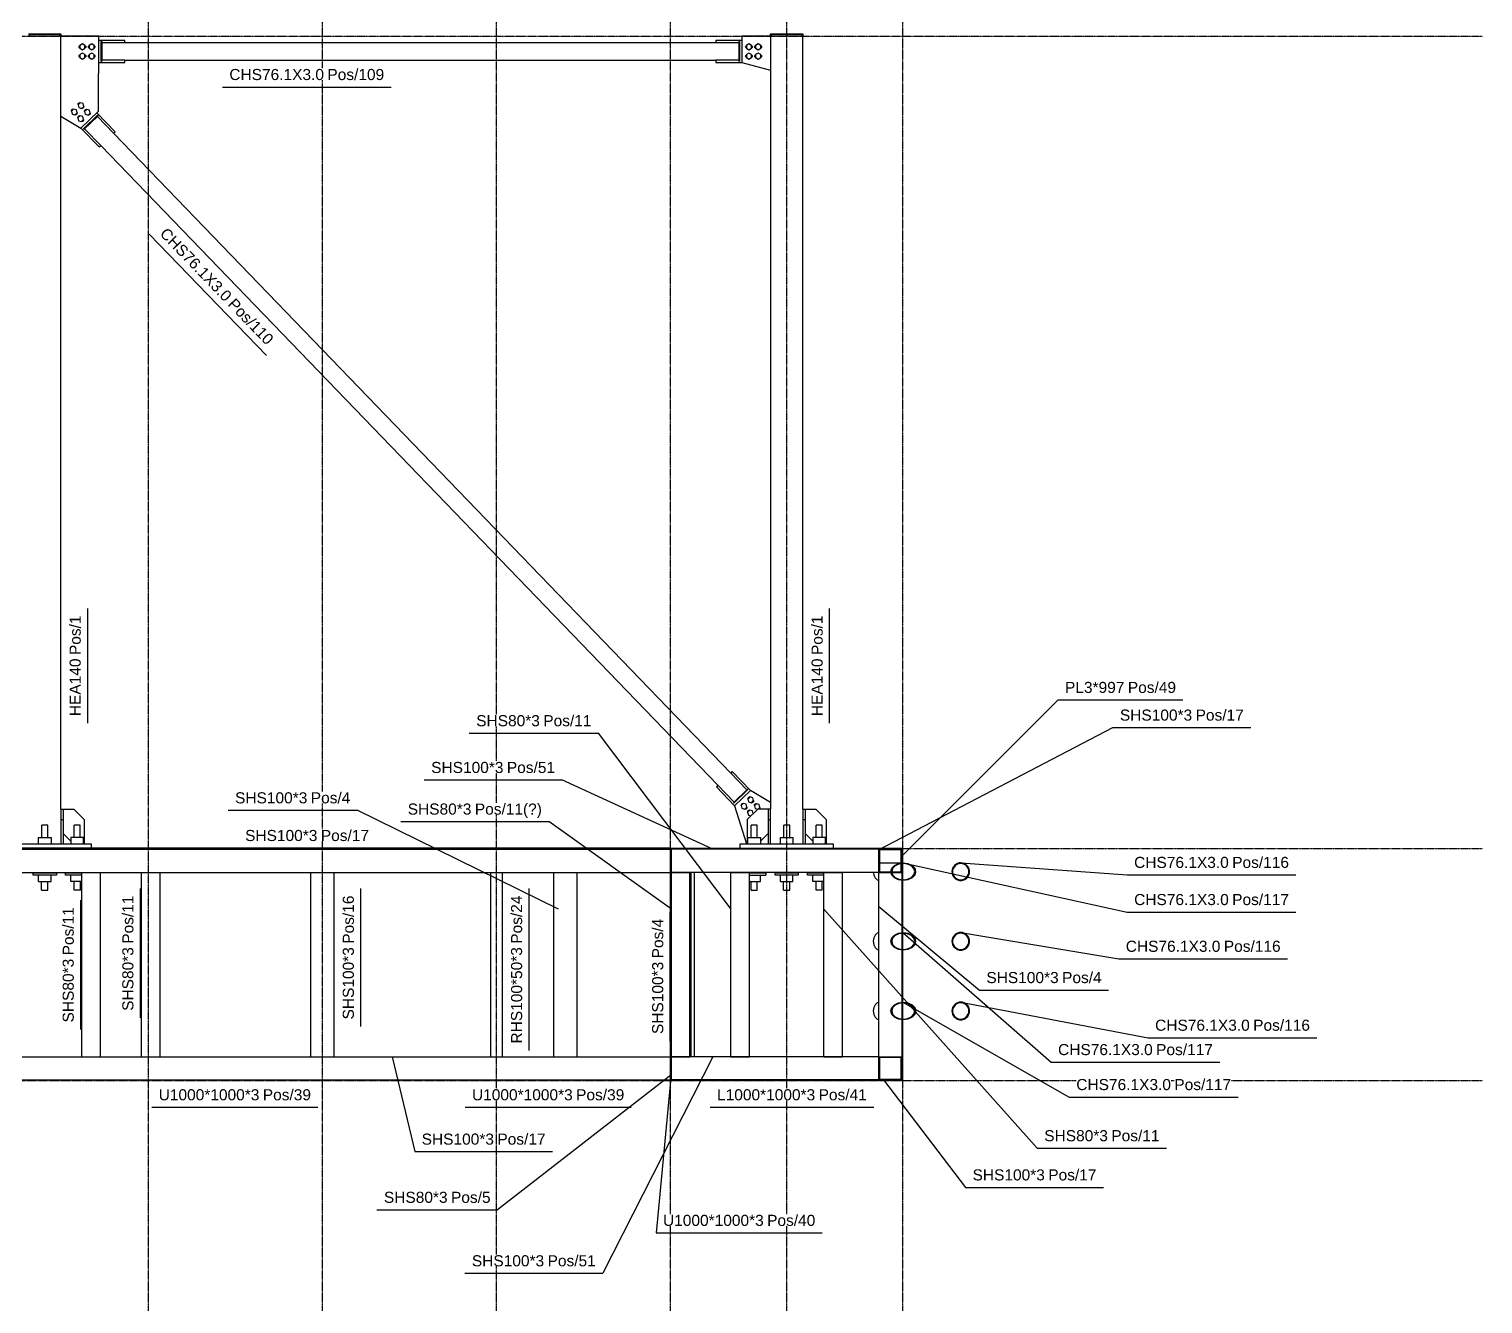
# Model space of a CAD drawing. Header units: millimetres. Extents: x -57554 to 16546, y 2142 to 98430.
# Drawn here: x -16361 to -10096, y 90118 to 95610 of the extents above; entities that cross this region are included whole.
import ezdxf

# ---------------------------------------------------------------- set-up
doc = ezdxf.new("R2010")
doc.units = ezdxf.units.MM
doc.linetypes.add('DXK_LINE_DOT3', pattern=[5.9187, 2.979, -0.9799, 0.9799, -0.9799])
doc.layers.add('S-Z2-A_TEXTUAL_ANNOTATION', color=7, linetype='Continuous')
doc.styles.add('Arial', font='ARIAL.TTF', dxfattribs={"height": 0.2})

msp = doc.modelspace()

# ---------------------------------------------------------------- linework, layer by layer
at = {"color": 1, "linetype": 'DXK_LINE_DOT3'}
for p, q in [((-15846.4, 85580), (-15846.4, 98080)), ((-15096.4, 85580), (-15096.4, 98080)), ((-14346.4, 85580), (-14346.4, 98080)), ((-13596.4, 85580), (-13596.4, 98080)), ((-13096.4, 85580), (-13096.4, 98080)), ((-12596.4, 85580), (-12596.4, 98080)), ((-32096.4, 95580), (-10096.4, 95580)), ((-32096.4, 92080), (-10096.4, 92080)), ((-32096.4, 91080), (-10096.4, 91080))]:
    msp.add_line(p, q, dxfattribs=at)
at = {"color": 2, "linetype": 'Continuous'}
for p, q in [((-16363.4, 95590), (-16223.4, 95590)), ((-16223.4, 95580), (-16363.4, 95580)), ((-16358.4, 95588), (-16228.4, 95588)), ((-16358.4, 95580), (-16358.4, 95588)), ((-16228.4, 95588), (-16228.4, 95580)), ((-16223.4, 95590), (-16223.4, 95580)), ((-16223.4, 92250), (-16223.4, 95580)), ((-16060.7, 95580), (-16223.4, 95580)), ((-16061.7, 95256.2), (-16060.7, 95580)), ((-15948, 95561), (-16060.8, 95561)), ((-16051, 95555.8), (-16051, 95471.2)), ((-16051, 95555.8), (-16048, 95555.8)), ((-16048, 95555.8), (-16048, 95471.2)), ((-16048, 95551.5), (-15948, 95551.5)), ((-15948, 95551.5), (-15948, 95561)), ((-15948, 95551.5), (-13402.1, 95551.5)), ((-13289.1, 95561), (-13402.1, 95561)), ((-13402.1, 95561), (-13402.1, 95551.5)), ((-13402.1, 95551.5), (-13302.1, 95551.5)), ((-13302.1, 95555.8), (-13302.1, 95471.2)), ((-13302.1, 95555.8), (-13299.1, 95555.8)), ((-13299.1, 95555.8), (-13299.1, 95471.2)), ((-13166.4, 95580), (-13289.1, 95580)), ((-13289.1, 95580), (-13289.1, 95466)), ((-13166.4, 95590), (-13026.4, 95590)), ((-13166.4, 95580), (-13166.4, 95590)), ((-13026.4, 95580), (-13166.4, 95580)), ((-13166.4, 95580), (-13166.4, 92250)), ((-13161.4, 95588), (-13031.4, 95588)), ((-13161.4, 95580), (-13161.4, 95588)), ((-13031.4, 95588), (-13031.4, 95580)), ((-13026.4, 95590), (-13026.4, 95580)), ((-13026.4, 92250), (-13026.4, 95580)), ((-16051, 95513.5), (-16048, 95513.5)), ((-16051, 95471.2), (-16048, 95471.2)), ((-15948, 95475.5), (-16048, 95475.5)), ((-15948, 95475.5), (-13402.1, 95475.5)), ((-15948, 95466), (-15948, 95475.5)), ((-13302.1, 95475.5), (-13402.1, 95475.5)), ((-13402.1, 95475.5), (-13402.1, 95466)), ((-13302.1, 95513.5), (-13299.1, 95513.5)), ((-13302.1, 95471.2), (-13299.1, 95471.2)), ((-16061.1, 95466), (-15948, 95466)), ((-13402.1, 95466), (-13289.1, 95466)), ((-13289.1, 95466), (-13166.4, 95433.1)), ((-16223.4, 95235.1), (-16137.3, 95183.3)), ((-16137.3, 95183.3), (-16061.7, 95256.2)), ((-16065.8, 95238.5), (-16126.6, 95179.8)), ((-16063.7, 95236.3), (-16124.5, 95177.6)), ((-15990.5, 95168), (-16068.9, 95249.3)), ((-16066.7, 95233.4), (-15997.3, 95161.4)), ((-16063.7, 95236.3), (-16065.8, 95238.5)), ((-16137.3, 95183.3), (-16058.8, 95102)), ((-16124.5, 95177.6), (-16126.6, 95179.8)), ((-16052, 95108.6), (-16121.5, 95180.5)), ((-16094.1, 95207), (-16096.2, 95209.1)), ((-15997.3, 95161.4), (-15990.5, 95168)), ((-13337.7, 92404.9), (-15997.3, 95161.4)), ((-16058.8, 95102), (-16052, 95108.6)), ((-13392.5, 92352.1), (-16052, 95108.6)), ((-13330.9, 92411.5), (-13337.7, 92404.9)), ((-13337.7, 92404.9), (-13268.3, 92333)), ((-13252.4, 92330.2), (-13330.9, 92411.5)), ((-13392.5, 92352.1), (-13399.3, 92345.5)), ((-13399.3, 92345.5), (-13320.8, 92264.2)), ((-13323, 92280.1), (-13392.5, 92352.1)), ((-13265.2, 92335.9), (-13326.1, 92277.2)), ((-13324, 92275), (-13326.1, 92277.2)), ((-13263.2, 92333.7), (-13324, 92275)), ((-13252.4, 92330.2), (-13320.8, 92264.2)), ((-13293.6, 92304.4), (-13295.6, 92306.5)), ((-13263.2, 92333.7), (-13265.2, 92335.9)), ((-13166.4, 92278.4), (-13252.4, 92330.2)), ((-16223.4, 92250), (-16223.4, 92100)), ((-16223.4, 92250), (-16213.4, 92250)), ((-16213.4, 92250), (-16168.4, 92250)), ((-16213.4, 92250), (-16213.4, 92100)), ((-16168.4, 92250), (-16123.4, 92205)), ((-13320.8, 92264.2), (-13269.1, 92100)), ((-13221.4, 92250), (-13266.4, 92205)), ((-13176.4, 92250), (-13221.4, 92250)), ((-13166.4, 92250), (-13176.4, 92250)), ((-13176.4, 92250), (-13176.4, 92100)), ((-13166.4, 92100), (-13166.4, 92250)), ((-13026.4, 92250), (-13026.4, 92100)), ((-13026.4, 92250), (-13016.4, 92250)), ((-13016.4, 92250), (-13016.4, 92100)), ((-13016.4, 92250), (-12971.4, 92250)), ((-12971.4, 92250), (-12926.4, 92205)), ((-16280.4, 92180), (-16306.4, 92180)), ((-16306.4, 92127), (-16306.4, 92180)), ((-16280.4, 92127), (-16280.4, 92180)), ((-16223.4, 92205), (-16213.4, 92205)), ((-16140.4, 92180), (-16166.4, 92180)), ((-16166.4, 92127), (-16166.4, 92180)), ((-16140.4, 92127), (-16140.4, 92180)), ((-16123.4, 92205), (-16123.4, 92100)), ((-13266.4, 92205), (-13266.4, 92100)), ((-13223.4, 92180), (-13249.4, 92180)), ((-13249.4, 92127), (-13249.4, 92180)), ((-13223.4, 92127), (-13223.4, 92180)), ((-13176.4, 92205), (-13166.4, 92205)), ((-13083.4, 92180), (-13109.4, 92180)), ((-13109.4, 92127), (-13109.4, 92180)), ((-13083.4, 92127), (-13083.4, 92180)), ((-13026.4, 92205), (-13016.4, 92205)), ((-12943.4, 92180), (-12969.4, 92180)), ((-12969.4, 92127), (-12969.4, 92180)), ((-12943.4, 92127), (-12943.4, 92180)), ((-12926.4, 92205), (-12926.4, 92100)), ((-16493.4, 92100), (-16093.4, 92100)), ((-16320.4, 92127), (-16266.4, 92127)), ((-16320.4, 92100), (-16320.4, 92127)), ((-16266.4, 92127), (-16266.4, 92100)), ((-16213.4, 92145), (-16180.4, 92112)), ((-16126.4, 92127), (-16180.4, 92127)), ((-16180.4, 92127), (-16180.4, 92100)), ((-16126.4, 92100), (-16126.4, 92127)), ((-16093.4, 92100), (-16093.4, 92081.5)), ((-13296.4, 92081.5), (-13296.4, 92100)), ((-13296.4, 92100), (-12896.4, 92100)), ((-13263.4, 92127), (-13209.4, 92127)), ((-13263.4, 92100), (-13263.4, 92127)), ((-13209.4, 92112), (-13176.4, 92145)), ((-13209.4, 92127), (-13209.4, 92100)), ((-13123.4, 92127), (-13069.4, 92127)), ((-13123.4, 92100), (-13123.4, 92127)), ((-13069.4, 92127), (-13069.4, 92100)), ((-12983.4, 92112), (-13016.4, 92145)), ((-12929.4, 92127), (-12983.4, 92127)), ((-12983.4, 92127), (-12983.4, 92100)), ((-12929.4, 92100), (-12929.4, 92127)), ((-12896.4, 92100), (-12896.4, 92081.5)), ((-19596.4, 92077), (-13596.4, 92077)), ((-15096.4, 92081.5), (-16596.4, 92081.5)), ((-15096.4, 92078.5), (-16596.4, 92078.5)), ((-16306.4, 92077), (-16306.4, 92078.5)), ((-16280.4, 92077), (-16280.4, 92078.5)), ((-16166.4, 92077), (-16166.4, 92078.5)), ((-16140.4, 92077), (-16140.4, 92078.5)), ((-15096.4, 92081.5), (-15096.4, 92078.5)), ((-13596.4, 92081.5), (-15096.4, 92081.5)), ((-15096.4, 92081.5), (-15096.4, 92078.5)), ((-13596.4, 92078.5), (-15096.4, 92078.5)), ((-13596.4, 92081.5), (-13596.4, 92078.5)), ((-13596.4, 92081.5), (-12596.4, 92081.5)), ((-13596.4, 92081.5), (-13596.4, 92078.5)), ((-13596.4, 92078.5), (-12596.4, 92078.5)), ((-13596.4, 92077), (-13596.4, 92078.5)), ((-13596.4, 91977), (-13596.4, 92077)), ((-13596.4, 92077), (-13593.4, 92077)), ((-13593.4, 92077), (-13593.4, 92078.5)), ((-12699.4, 92077), (-13593.4, 92077)), ((-13593.4, 91977), (-13593.4, 92077)), ((-13249.4, 92077), (-13249.4, 92078.5)), ((-13223.4, 92077), (-13223.4, 92078.5)), ((-13109.4, 92077), (-13109.4, 92078.5)), ((-13083.4, 92077), (-13083.4, 92078.5)), ((-12969.4, 92077), (-12969.4, 92078.5)), ((-12943.4, 92077), (-12943.4, 92078.5)), ((-12699.4, 91977), (-12699.4, 92077)), ((-12699.4, 91977), (-12699.4, 92077)), ((-12699.4, 92077), (-12599.4, 92077)), ((-12602.4, 92074), (-12696.4, 92074)), ((-12696.4, 92074), (-12696.4, 91980)), ((-12602.4, 92017.3), (-12602.4, 92074)), ((-12599.4, 92017.7), (-12599.4, 92078.5)), ((-12599.4, 92017.7), (-12599.4, 92077)), ((-12596.4, 92081.5), (-12596.4, 92078.5)), ((-12596.4, 92018.1), (-12596.4, 92078.5)), ((-19596.4, 91977), (-13596.4, 91977)), ((-16343.4, 91965), (-16343.4, 91975)), ((-16343.4, 91975), (-16243.4, 91975)), ((-16243.4, 91965), (-16343.4, 91965)), ((-16320.4, 91938), (-16320.4, 91965)), ((-16306.9, 91975), (-16306.9, 91977)), ((-16279.9, 91975), (-16279.9, 91977)), ((-16266.4, 91938), (-16266.4, 91965)), ((-16243.4, 91975), (-16243.4, 91965)), ((-16203.4, 91965), (-16203.4, 91975)), ((-16203.4, 91975), (-16133.4, 91975)), ((-16133.4, 91965), (-16203.4, 91965)), ((-16180.4, 91938), (-16180.4, 91965)), ((-16166.9, 91975), (-16166.9, 91977)), ((-16139.9, 91975), (-16139.9, 91977)), ((-16133.4, 91183), (-16133.4, 91977)), ((-16133.4, 91977), (-16053.4, 91977)), ((-16053.4, 91183), (-16053.4, 91977)), ((-15876.4, 91183), (-15876.4, 91977)), ((-15796.4, 91183), (-15796.4, 91977)), ((-15146.4, 91183), (-15146.4, 91977)), ((-15146.4, 91977), (-15046.4, 91977)), ((-15046.4, 91183), (-15046.4, 91977)), ((-14371.4, 91183), (-14371.4, 91977)), ((-14371.4, 91977), (-14321.4, 91977)), ((-14321.4, 91183), (-14321.4, 91977)), ((-14099.4, 91183), (-14099.4, 91977)), ((-14099.4, 91977), (-13999.4, 91977)), ((-13999.4, 91183), (-13999.4, 91977)), ((-13596.4, 91997), (-13593.4, 91997)), ((-13596.4, 91183), (-13596.4, 91977)), ((-13593.4, 91183), (-13593.4, 91977)), ((-13593.4, 91977), (-13513.4, 91977)), ((-12699.4, 91977), (-13593.4, 91977)), ((-13513.4, 91183), (-13513.4, 91977)), ((-13508.4, 91183), (-13508.4, 91977)), ((-13493.4, 91183), (-13493.4, 91977)), ((-13336.4, 91183), (-13336.4, 91977)), ((-13336.4, 91977), (-13256.4, 91977)), ((-13256.4, 91183), (-13256.4, 91977)), ((-13256.4, 91975), (-13186.4, 91975)), ((-13256.4, 91965), (-13186.4, 91965)), ((-13249.9, 91975), (-13249.9, 91977)), ((-13222.9, 91975), (-13222.9, 91977)), ((-13209.4, 91938), (-13209.4, 91965)), ((-13186.4, 91975), (-13186.4, 91965)), ((-13146.4, 91965), (-13146.4, 91975)), ((-13146.4, 91975), (-13046.4, 91975)), ((-13046.4, 91965), (-13146.4, 91965)), ((-13123.4, 91938), (-13123.4, 91965)), ((-13109.9, 91975), (-13109.9, 91977)), ((-13082.9, 91975), (-13082.9, 91977)), ((-13069.4, 91938), (-13069.4, 91965)), ((-13046.4, 91975), (-13046.4, 91965)), ((-13006.4, 91965), (-13006.4, 91975)), ((-13006.4, 91975), (-12936.4, 91975)), ((-12936.4, 91965), (-13006.4, 91965)), ((-12983.4, 91938), (-12983.4, 91965)), ((-12969.9, 91975), (-12969.9, 91977)), ((-12942.9, 91975), (-12942.9, 91977)), ((-12936.4, 91183), (-12936.4, 91977)), ((-12936.4, 91977), (-12856.4, 91977)), ((-12856.4, 91183), (-12856.4, 91977)), ((-12723, 91977), (-12721.3, 91965.4)), ((-12721.3, 91965.4), (-12715.5, 91953.1)), ((-12699.4, 91183), (-12699.4, 91977)), ((-12699.4, 91977), (-12650, 91977)), ((-12699.4, 91977), (-12650, 91977)), ((-12696.4, 92018.1), (-12602.4, 92018.1)), ((-12696.4, 91980), (-12650.8, 91980)), ((-12647.8, 91980), (-12643.7, 91994.6)), ((-12643.7, 91965.4), (-12647.8, 91980)), ((-12643.7, 91994.6), (-12632.1, 92006.9)), ((-12632.1, 91953.1), (-12643.7, 91965.4)), ((-12639.8, 91993.4), (-12643.6, 91980)), ((-12643.6, 91980), (-12639.8, 91966.6)), ((-12643.6, 91980), (-12602.4, 91980)), ((-12642.8, 91977), (-12599.4, 91977)), ((-12642.8, 91977), (-12599.4, 91977)), ((-12629.1, 92004.8), (-12639.8, 91993.4)), ((-12639.8, 91966.6), (-12629.1, 91955.2)), ((-12632.1, 92006.9), (-12614.7, 92015.2)), ((-12613.1, 92012.4), (-12629.1, 92004.8)), ((-12614.7, 92015.2), (-12594.2, 92018.1)), ((-12594.2, 92015.1), (-12613.1, 92012.4)), ((-12602.4, 91980), (-12602.4, 92013.9)), ((-12599.4, 91945.7), (-12599.4, 92014.3)), ((-12599.4, 91977), (-12599.4, 92014.3)), ((-12599.4, 91945.7), (-12599.4, 91977)), ((-12597.2, 92018.1), (-12594.2, 92018.1)), ((-12596.4, 91945.3), (-12596.4, 92014.7)), ((-12594.2, 92018.1), (-12573.7, 92015.2)), ((-12575.4, 92012.4), (-12594.2, 92015.1)), ((-12559.3, 92004.8), (-12575.4, 92012.4)), ((-12573.7, 92015.2), (-12556.4, 92006.9)), ((-12548.6, 91993.4), (-12559.3, 92004.8)), ((-12559.3, 91955.2), (-12548.6, 91966.6)), ((-12556.4, 92006.9), (-12544.7, 91994.6)), ((-12544.7, 91965.4), (-12556.4, 91953.1)), ((-12544.9, 91980), (-12548.6, 91993.4)), ((-12548.6, 91966.6), (-12544.9, 91980)), ((-12544.7, 91994.6), (-12540.7, 91980)), ((-12540.7, 91980), (-12544.7, 91965.4)), ((-16320.4, 91938), (-16266.4, 91938)), ((-16306.9, 91900), (-16306.9, 91938)), ((-16279.9, 91900), (-16279.9, 91938)), ((-16133.4, 91938), (-16180.4, 91938)), ((-16166.9, 91900), (-16166.9, 91938)), ((-16139.9, 91900), (-16139.9, 91938)), ((-13256.4, 91938), (-13255.5, 91938)), ((-13255.5, 91938), (-13209.4, 91938)), ((-13249.9, 91900), (-13249.9, 91938)), ((-13222.9, 91900), (-13222.9, 91938)), ((-13123.4, 91938), (-13069.4, 91938)), ((-13109.9, 91900), (-13109.9, 91938)), ((-13082.9, 91900), (-13082.9, 91938)), ((-12936.4, 91938), (-12983.4, 91938)), ((-12969.9, 91900), (-12969.9, 91938)), ((-12942.9, 91900), (-12942.9, 91938)), ((-12715.5, 91953.1), (-12706.7, 91944.8)), ((-12706.7, 91944.8), (-12699.4, 91942.8)), ((-12614.7, 91944.8), (-12632.1, 91953.1)), ((-12629.1, 91955.2), (-12613.1, 91947.6)), ((-12594.2, 91941.9), (-12614.7, 91944.8)), ((-12613.1, 91947.6), (-12594.2, 91944.9)), ((-12599.4, 91717.7), (-12599.4, 91942.3)), ((-12599.4, 91717.7), (-12599.4, 91942.3)), ((-12597.2, 91941.9), (-12594.2, 91941.9)), ((-12596.4, 91718.1), (-12596.4, 91941.9)), ((-12594.2, 91944.9), (-12575.4, 91947.6)), ((-12573.7, 91944.8), (-12594.2, 91941.9)), ((-12575.4, 91947.6), (-12559.3, 91955.2)), ((-12556.4, 91953.1), (-12573.7, 91944.8)), ((-16306.9, 91900), (-16279.9, 91900)), ((-16139.9, 91900), (-16166.9, 91900)), ((-13249.9, 91900), (-13222.9, 91900)), ((-13109.9, 91900), (-13082.9, 91900)), ((-12942.9, 91900), (-12969.9, 91900)), ((-12706.7, 91715.2), (-12715.5, 91706.9)), ((-12699.4, 91717.2), (-12706.7, 91715.2)), ((-12632.1, 91706.9), (-12614.7, 91715.2)), ((-12613.1, 91712.4), (-12629.1, 91704.8)), ((-12614.7, 91715.2), (-12594.2, 91718.1)), ((-12594.2, 91715.1), (-12613.1, 91712.4)), ((-12599.4, 91645.7), (-12599.4, 91714.3)), ((-12599.4, 91645.7), (-12599.4, 91714.3)), ((-12597.2, 91718.1), (-12594.2, 91718.1)), ((-12596.4, 91645.3), (-12596.4, 91714.7)), ((-12594.2, 91718.1), (-12573.7, 91715.2)), ((-12575.4, 91712.4), (-12594.2, 91715.1)), ((-12559.3, 91704.8), (-12575.4, 91712.4)), ((-12573.7, 91715.2), (-12556.4, 91706.9)), ((-12721.3, 91694.6), (-12723.4, 91680)), ((-12723.4, 91680), (-12721.3, 91665.4)), ((-12715.5, 91706.9), (-12721.3, 91694.6)), ((-12721.3, 91665.4), (-12715.5, 91653.1)), ((-12715.5, 91653.1), (-12706.7, 91644.8)), ((-12647.8, 91680), (-12643.7, 91694.6)), ((-12643.7, 91665.4), (-12647.8, 91680)), ((-12643.7, 91694.6), (-12632.1, 91706.9)), ((-12632.1, 91653.1), (-12643.7, 91665.4)), ((-12639.8, 91693.4), (-12643.6, 91680)), ((-12643.6, 91680), (-12639.8, 91666.6)), ((-12629.1, 91704.8), (-12639.8, 91693.4)), ((-12639.8, 91666.6), (-12629.1, 91655.2)), ((-12614.7, 91644.8), (-12632.1, 91653.1)), ((-12629.1, 91655.2), (-12613.1, 91647.6)), ((-12575.4, 91647.6), (-12559.3, 91655.2)), ((-12556.4, 91653.1), (-12573.7, 91644.8)), ((-12548.6, 91693.4), (-12559.3, 91704.8)), ((-12559.3, 91655.2), (-12548.6, 91666.6)), ((-12556.4, 91706.9), (-12544.7, 91694.6)), ((-12544.7, 91665.4), (-12556.4, 91653.1)), ((-12544.9, 91680), (-12548.6, 91693.4)), ((-12548.6, 91666.6), (-12544.9, 91680)), ((-12544.7, 91694.6), (-12540.7, 91680)), ((-12540.7, 91680), (-12544.7, 91665.4)), ((-12706.7, 91644.8), (-12699.4, 91642.8)), ((-12594.2, 91641.9), (-12614.7, 91644.8)), ((-12613.1, 91647.6), (-12594.2, 91644.9)), ((-12599.4, 91417.7), (-12599.4, 91642.3)), ((-12599.4, 91417.7), (-12599.4, 91642.3)), ((-12597.2, 91641.9), (-12594.2, 91641.9)), ((-12596.4, 91418.1), (-12596.4, 91641.9)), ((-12594.2, 91644.9), (-12575.4, 91647.6)), ((-12573.7, 91644.8), (-12594.2, 91641.9)), ((-12715.5, 91406.9), (-12721.3, 91394.6)), ((-12706.7, 91415.2), (-12715.5, 91406.9)), ((-12699.4, 91417.2), (-12706.7, 91415.2)), ((-12643.7, 91394.6), (-12632.1, 91406.9)), ((-12629.1, 91404.8), (-12639.8, 91393.4)), ((-12632.1, 91406.9), (-12614.7, 91415.2)), ((-12613.1, 91412.4), (-12629.1, 91404.8)), ((-12614.7, 91415.2), (-12594.2, 91418.1)), ((-12594.2, 91415.1), (-12613.1, 91412.4)), ((-12599.4, 91345.7), (-12599.4, 91414.3)), ((-12599.4, 91345.7), (-12599.4, 91414.3)), ((-12597.2, 91418.1), (-12594.2, 91418.1)), ((-12596.4, 91345.3), (-12596.4, 91414.7)), ((-12594.2, 91418.1), (-12573.7, 91415.2)), ((-12575.4, 91412.4), (-12594.2, 91415.1)), ((-12559.3, 91404.8), (-12575.4, 91412.4)), ((-12573.7, 91415.2), (-12556.4, 91406.9)), ((-12548.6, 91393.4), (-12559.3, 91404.8)), ((-12556.4, 91406.9), (-12544.7, 91394.6)), ((-12721.3, 91394.6), (-12723.4, 91380)), ((-12723.4, 91380), (-12721.3, 91365.4)), ((-12721.3, 91365.4), (-12715.5, 91353.1)), ((-12715.5, 91353.1), (-12706.7, 91344.8)), ((-12706.7, 91344.8), (-12699.4, 91342.8)), ((-12647.8, 91380), (-12643.7, 91394.6)), ((-12643.7, 91365.4), (-12647.8, 91380)), ((-12632.1, 91353.1), (-12643.7, 91365.4)), ((-12639.8, 91393.4), (-12643.6, 91380)), ((-12643.6, 91380), (-12639.8, 91366.6)), ((-12639.8, 91366.6), (-12629.1, 91355.2)), ((-12614.7, 91344.8), (-12632.1, 91353.1)), ((-12629.1, 91355.2), (-12613.1, 91347.6)), ((-12594.2, 91341.9), (-12614.7, 91344.8)), ((-12613.1, 91347.6), (-12594.2, 91344.9)), ((-12599.4, 91183), (-12599.4, 91342.3)), ((-12599.4, 91083), (-12599.4, 91342.3)), ((-12597.2, 91341.9), (-12594.2, 91341.9)), ((-12596.4, 91083), (-12596.4, 91341.9)), ((-12594.2, 91344.9), (-12575.4, 91347.6)), ((-12573.7, 91344.8), (-12594.2, 91341.9)), ((-12575.4, 91347.6), (-12559.3, 91355.2)), ((-12556.4, 91353.1), (-12573.7, 91344.8)), ((-12559.3, 91355.2), (-12548.6, 91366.6)), ((-12544.7, 91365.4), (-12556.4, 91353.1)), ((-12544.9, 91380), (-12548.6, 91393.4)), ((-12548.6, 91366.6), (-12544.9, 91380)), ((-12544.7, 91394.6), (-12540.7, 91380)), ((-12540.7, 91380), (-12544.7, 91365.4)), ((-19596.4, 91183), (-13596.4, 91183)), ((-16133.4, 91183), (-16053.4, 91183)), ((-15146.4, 91183), (-15046.4, 91183)), ((-14371.4, 91183), (-14321.4, 91183)), ((-14099.4, 91183), (-13999.4, 91183)), ((-13596.4, 91083), (-13596.4, 91183)), ((-13596.4, 91183), (-13593.4, 91183)), ((-13593.4, 91183), (-13513.4, 91183)), ((-12699.4, 91183), (-13593.4, 91183)), ((-13593.4, 91083), (-13593.4, 91183)), ((-13336.4, 91183), (-13256.4, 91183)), ((-12936.4, 91183), (-12856.4, 91183)), ((-12699.4, 91183), (-12599.4, 91183)), ((-12699.4, 91083), (-12699.4, 91183)), ((-12699.4, 91183), (-12599.4, 91183)), ((-12699.4, 91083), (-12699.4, 91183)), ((-12602.4, 91180), (-12696.4, 91180)), ((-12696.4, 91180), (-12696.4, 91086)), ((-12602.4, 91086), (-12602.4, 91180)), ((-12599.4, 91183), (-12599.4, 91083)), ((-13596.4, 91103), (-13593.4, 91103)), ((-12696.4, 91086), (-12602.4, 91086)), ((-19596.4, 91083), (-13596.4, 91083)), ((-13596.4, 91080), (-13596.4, 91083)), ((-12596.4, 91080), (-13596.4, 91080)), ((-12699.4, 91083), (-13593.4, 91083)), ((-12599.4, 91083), (-12699.4, 91083)), ((-12599.4, 91083), (-12596.4, 91083))]:
    msp.add_line(p, q, dxfattribs=at)
at = {"color": 6, "linetype": 'Continuous'}
for p, q in [((-16145.5, 95533.5), (-16144.9, 95536.2)), ((-16144.9, 95536.2), (-16143.4, 95538.4)), ((-16143.4, 95538.4), (-16142, 95539.4)), ((-16131, 95546.2), (-16142, 95539.9)), ((-16142, 95539.9), (-16142, 95527.1)), ((-16120, 95539.9), (-16131, 95546.2)), ((-16120, 95527.1), (-16120, 95539.9)), ((-16120, 95539.4), (-16118.5, 95538.4)), ((-16118.5, 95538.4), (-16117, 95536.2)), ((-16117, 95536.2), (-16116.5, 95533.5)), ((-16105.5, 95533.5), (-16104.9, 95536.2)), ((-16104.9, 95536.2), (-16103.4, 95538.4)), ((-16103.4, 95538.4), (-16102, 95539.4)), ((-16091, 95546.2), (-16102, 95539.9)), ((-16102, 95539.9), (-16102, 95527.1)), ((-16080, 95539.9), (-16091, 95546.2)), ((-16080, 95527.1), (-16080, 95539.9)), ((-16080, 95539.4), (-16078.5, 95538.4)), ((-16078.5, 95538.4), (-16077, 95536.2)), ((-16077, 95536.2), (-16076.5, 95533.5)), ((-13273.6, 95533.5), (-13273.1, 95536.2)), ((-13273.1, 95536.2), (-13271.6, 95538.4)), ((-13271.6, 95538.4), (-13270.1, 95539.4)), ((-13259.1, 95546.2), (-13270.1, 95539.9)), ((-13270.1, 95539.9), (-13270.1, 95527.1)), ((-13248.1, 95539.9), (-13259.1, 95546.2)), ((-13248.1, 95527.1), (-13248.1, 95539.9)), ((-13248.1, 95539.4), (-13246.7, 95538.4)), ((-13246.7, 95538.4), (-13245.2, 95536.2)), ((-13245.2, 95536.2), (-13244.6, 95533.5)), ((-13233.6, 95533.5), (-13233.1, 95536.2)), ((-13233.1, 95536.2), (-13231.6, 95538.4)), ((-13231.6, 95538.4), (-13230.1, 95539.4)), ((-13219.1, 95546.2), (-13230.1, 95539.9)), ((-13230.1, 95539.9), (-13230.1, 95527.1)), ((-13208.1, 95539.9), (-13219.1, 95546.2)), ((-13208.1, 95527.1), (-13208.1, 95539.9)), ((-13208.1, 95539.4), (-13206.7, 95538.4)), ((-13206.7, 95538.4), (-13205.2, 95536.2)), ((-13205.2, 95536.2), (-13204.6, 95533.5)), ((-16144.9, 95530.8), (-16145.5, 95533.5)), ((-16145.5, 95493.5), (-16144.9, 95496.2)), ((-16144.9, 95490.8), (-16145.5, 95493.5)), ((-16143.4, 95528.6), (-16144.9, 95530.8)), ((-16144.9, 95496.2), (-16143.4, 95498.4)), ((-16143.4, 95488.6), (-16144.9, 95490.8)), ((-16142, 95527.6), (-16143.4, 95528.6)), ((-16143.4, 95498.4), (-16142, 95499.4)), ((-16142, 95487.6), (-16143.4, 95488.6)), ((-16142, 95527.1), (-16131, 95520.8)), ((-16131, 95506.2), (-16142, 95499.9)), ((-16142, 95499.9), (-16142, 95487.1)), ((-16142, 95487.1), (-16131, 95480.8)), ((-16131, 95520.8), (-16120, 95527.1)), ((-16120, 95499.9), (-16131, 95506.2)), ((-16131, 95480.8), (-16120, 95487.1)), ((-16118.5, 95528.6), (-16120, 95527.6)), ((-16120, 95487.1), (-16120, 95499.9)), ((-16120, 95499.4), (-16118.5, 95498.4)), ((-16118.5, 95488.6), (-16120, 95487.6)), ((-16117, 95530.8), (-16118.5, 95528.6)), ((-16118.5, 95498.4), (-16117, 95496.2)), ((-16117, 95490.8), (-16118.5, 95488.6)), ((-16116.5, 95533.5), (-16117, 95530.8)), ((-16117, 95496.2), (-16116.5, 95493.5)), ((-16116.5, 95493.5), (-16117, 95490.8)), ((-16104.9, 95530.8), (-16105.5, 95533.5)), ((-16105.5, 95493.5), (-16104.9, 95496.2)), ((-16104.9, 95490.8), (-16105.5, 95493.5)), ((-16103.4, 95528.6), (-16104.9, 95530.8)), ((-16104.9, 95496.2), (-16103.4, 95498.4)), ((-16103.4, 95488.6), (-16104.9, 95490.8)), ((-16102, 95527.6), (-16103.4, 95528.6)), ((-16103.4, 95498.4), (-16102, 95499.4)), ((-16102, 95487.6), (-16103.4, 95488.6)), ((-16102, 95527.1), (-16091, 95520.8)), ((-16091, 95506.2), (-16102, 95499.9)), ((-16102, 95499.9), (-16102, 95487.1)), ((-16102, 95487.1), (-16091, 95480.8)), ((-16091, 95520.8), (-16080, 95527.1)), ((-16080, 95499.9), (-16091, 95506.2)), ((-16091, 95480.8), (-16080, 95487.1)), ((-16078.5, 95528.6), (-16080, 95527.6)), ((-16080, 95487.1), (-16080, 95499.9)), ((-16080, 95499.4), (-16078.5, 95498.4)), ((-16078.5, 95488.6), (-16080, 95487.6)), ((-16077, 95530.8), (-16078.5, 95528.6)), ((-16078.5, 95498.4), (-16077, 95496.2)), ((-16077, 95490.8), (-16078.5, 95488.6)), ((-16076.5, 95533.5), (-16077, 95530.8)), ((-16077, 95496.2), (-16076.5, 95493.5)), ((-16076.5, 95493.5), (-16077, 95490.8)), ((-13273.1, 95530.8), (-13273.6, 95533.5)), ((-13273.6, 95493.5), (-13273.1, 95496.2)), ((-13273.1, 95490.8), (-13273.6, 95493.5)), ((-13271.6, 95528.6), (-13273.1, 95530.8)), ((-13273.1, 95496.2), (-13271.6, 95498.4)), ((-13271.6, 95488.6), (-13273.1, 95490.8)), ((-13270.1, 95527.6), (-13271.6, 95528.6)), ((-13271.6, 95498.4), (-13270.1, 95499.4)), ((-13270.1, 95487.6), (-13271.6, 95488.6)), ((-13270.1, 95527.1), (-13259.1, 95520.8)), ((-13259.1, 95506.2), (-13270.1, 95499.9)), ((-13270.1, 95499.9), (-13270.1, 95487.1)), ((-13270.1, 95487.1), (-13259.1, 95480.8)), ((-13259.1, 95520.8), (-13248.1, 95527.1)), ((-13248.1, 95499.9), (-13259.1, 95506.2)), ((-13259.1, 95480.8), (-13248.1, 95487.1)), ((-13246.7, 95528.6), (-13248.1, 95527.6)), ((-13248.1, 95487.1), (-13248.1, 95499.9)), ((-13248.1, 95499.4), (-13246.7, 95498.4)), ((-13246.7, 95488.6), (-13248.1, 95487.6)), ((-13245.2, 95530.8), (-13246.7, 95528.6)), ((-13246.7, 95498.4), (-13245.2, 95496.2)), ((-13245.2, 95490.8), (-13246.7, 95488.6)), ((-13244.6, 95533.5), (-13245.2, 95530.8)), ((-13245.2, 95496.2), (-13244.6, 95493.5)), ((-13244.6, 95493.5), (-13245.2, 95490.8)), ((-13233.1, 95530.8), (-13233.6, 95533.5)), ((-13233.6, 95493.5), (-13233.1, 95496.2)), ((-13233.1, 95490.8), (-13233.6, 95493.5)), ((-13231.6, 95528.6), (-13233.1, 95530.8)), ((-13233.1, 95496.2), (-13231.6, 95498.4)), ((-13231.6, 95488.6), (-13233.1, 95490.8)), ((-13230.1, 95527.6), (-13231.6, 95528.6)), ((-13231.6, 95498.4), (-13230.1, 95499.4)), ((-13230.1, 95487.6), (-13231.6, 95488.6)), ((-13230.1, 95527.1), (-13219.1, 95520.8)), ((-13219.1, 95506.2), (-13230.1, 95499.9)), ((-13230.1, 95499.9), (-13230.1, 95487.1)), ((-13230.1, 95487.1), (-13219.1, 95480.8)), ((-13219.1, 95520.8), (-13208.1, 95527.1)), ((-13208.1, 95499.9), (-13219.1, 95506.2)), ((-13219.1, 95480.8), (-13208.1, 95487.1)), ((-13206.7, 95528.6), (-13208.1, 95527.6)), ((-13208.1, 95487.1), (-13208.1, 95499.9)), ((-13208.1, 95499.4), (-13206.7, 95498.4)), ((-13206.7, 95488.6), (-13208.1, 95487.6)), ((-13205.2, 95530.8), (-13206.7, 95528.6)), ((-13206.7, 95498.4), (-13205.2, 95496.2)), ((-13205.2, 95490.8), (-13206.7, 95488.6)), ((-13204.6, 95533.5), (-13205.2, 95530.8)), ((-13205.2, 95496.2), (-13204.6, 95493.5)), ((-13204.6, 95493.5), (-13205.2, 95490.8)), ((-16140.4, 95292.9), (-16149.5, 95284.1)), ((-16149.5, 95286.1), (-16149, 95288.8)), ((-16149.2, 95284.4), (-16149.5, 95286.1)), ((-16149.5, 95284.1), (-16146.5, 95271.8)), ((-16149, 95288.8), (-16147.4, 95291)), ((-16147.4, 95291), (-16145.1, 95292.5)), ((-16145.1, 95292.5), (-16142.4, 95293)), ((-16142.4, 95293), (-16140.7, 95292.6)), ((-16128.2, 95289.4), (-16140.4, 95292.9)), ((-16125.1, 95277.1), (-16128.2, 95289.4)), ((-16169.2, 95265.1), (-16178.3, 95256.3)), ((-16178.3, 95258.3), (-16177.7, 95261)), ((-16178, 95256.6), (-16178.3, 95258.3)), ((-16178.3, 95256.3), (-16175.3, 95244)), ((-16177.7, 95261), (-16176.2, 95263.2)), ((-16176.2, 95263.2), (-16173.9, 95264.7)), ((-16175.3, 95244), (-16163, 95240.5)), ((-16173.9, 95264.7), (-16171.2, 95265.2)), ((-16171.2, 95265.2), (-16169.5, 95264.8)), ((-16157, 95261.6), (-16169.2, 95265.1)), ((-16163, 95240.5), (-16153.9, 95249.3)), ((-16161, 95240.4), (-16162.7, 95240.8)), ((-16158.3, 95240.9), (-16161, 95240.4)), ((-16156, 95242.4), (-16158.3, 95240.9)), ((-16153.9, 95249.3), (-16157, 95261.6)), ((-16154.5, 95244.6), (-16156, 95242.4)), ((-16153.9, 95247.3), (-16154.5, 95244.6)), ((-16154.2, 95249), (-16153.9, 95247.3)), ((-16141.4, 95236.3), (-16150.5, 95227.5)), ((-16150.5, 95229.5), (-16150, 95232.2)), ((-16150.2, 95227.8), (-16150.5, 95229.5)), ((-16150.5, 95227.5), (-16147.5, 95215.2)), ((-16150, 95232.2), (-16148.4, 95234.5)), ((-16148.4, 95234.5), (-16146.1, 95235.9)), ((-16146.5, 95271.8), (-16134.3, 95268.2)), ((-16146.1, 95235.9), (-16143.4, 95236.4)), ((-16143.4, 95236.4), (-16141.7, 95236)), ((-16129.2, 95232.8), (-16141.4, 95236.3)), ((-16135.3, 95211.7), (-16126.1, 95220.5)), ((-16134.3, 95268.2), (-16125.1, 95277.1)), ((-16132.2, 95268.2), (-16133.9, 95268.5)), ((-16129.6, 95268.7), (-16132.2, 95268.2)), ((-16127.3, 95270.1), (-16129.6, 95268.7)), ((-16126.1, 95220.5), (-16129.2, 95232.8)), ((-16125.7, 95272.4), (-16127.3, 95270.1)), ((-16125.1, 95275.1), (-16125.7, 95272.4)), ((-16125.4, 95276.8), (-16125.1, 95275.1)), ((-16112.6, 95264.1), (-16121.8, 95255.3)), ((-16121.8, 95257.3), (-16121.2, 95260)), ((-16121.4, 95255.6), (-16121.8, 95257.3)), ((-16121.8, 95255.3), (-16118.7, 95243)), ((-16121.2, 95260), (-16119.6, 95262.2)), ((-16119.6, 95262.2), (-16117.3, 95263.7)), ((-16118.7, 95243), (-16106.5, 95239.5)), ((-16117.3, 95263.7), (-16114.6, 95264.2)), ((-16114.6, 95264.2), (-16112.9, 95263.8)), ((-16100.4, 95260.6), (-16112.6, 95264.1)), ((-16106.5, 95239.5), (-16097.3, 95248.3)), ((-16104.5, 95239.4), (-16106.2, 95239.8)), ((-16101.8, 95239.9), (-16104.5, 95239.4)), ((-16099.5, 95241.4), (-16101.8, 95239.9)), ((-16097.3, 95248.3), (-16100.4, 95260.6)), ((-16097.9, 95243.6), (-16099.5, 95241.4)), ((-16097.3, 95246.3), (-16097.9, 95243.6)), ((-16097.7, 95248), (-16097.3, 95246.3)), ((-16147.5, 95215.2), (-16135.3, 95211.7)), ((-16133.3, 95211.6), (-16135, 95212)), ((-16130.6, 95212.1), (-16133.3, 95211.6)), ((-16128.3, 95213.6), (-16130.6, 95212.1)), ((-16126.7, 95215.8), (-16128.3, 95213.6)), ((-16126.1, 95218.5), (-16126.7, 95215.8)), ((-16126.4, 95220.2), (-16126.1, 95218.5)), ((-13254.5, 92301.8), (-13263.6, 92293)), ((-13263.6, 92295), (-13263, 92297.7)), ((-13263.3, 92293.3), (-13263.6, 92295)), ((-13263.6, 92293), (-13260.5, 92280.7)), ((-13263, 92297.7), (-13261.5, 92299.9)), ((-13261.5, 92299.9), (-13259.2, 92301.4)), ((-13260.5, 92280.7), (-13248.3, 92277.2)), ((-13259.2, 92301.4), (-13256.5, 92301.9)), ((-13256.5, 92301.9), (-13254.8, 92301.5)), ((-13242.3, 92298.3), (-13254.5, 92301.8)), ((-13248.3, 92277.2), (-13239.2, 92286)), ((-13246.3, 92277.1), (-13248, 92277.5)), ((-13243.6, 92277.6), (-13246.3, 92277.1)), ((-13241.3, 92279), (-13243.6, 92277.6)), ((-13239.2, 92286), (-13242.3, 92298.3)), ((-13239.8, 92281.3), (-13241.3, 92279)), ((-13239.2, 92284), (-13239.8, 92281.3)), ((-13239.5, 92285.7), (-13239.2, 92284)), ((-13283.3, 92274), (-13292.4, 92265.2)), ((-13292.4, 92267.2), (-13291.8, 92269.9)), ((-13292.1, 92265.5), (-13292.4, 92267.2)), ((-13292.4, 92265.2), (-13289.3, 92252.9)), ((-13291.8, 92269.9), (-13290.3, 92272.1)), ((-13290.3, 92272.1), (-13288, 92273.6)), ((-13289.3, 92252.9), (-13277.1, 92249.4)), ((-13288, 92273.6), (-13285.3, 92274.1)), ((-13285.3, 92274.1), (-13283.6, 92273.7)), ((-13271, 92270.5), (-13283.3, 92274)), ((-13277.1, 92249.4), (-13268, 92258.2)), ((-13275.1, 92249.3), (-13276.8, 92249.7)), ((-13272.4, 92249.8), (-13275.1, 92249.3)), ((-13270.1, 92251.3), (-13272.4, 92249.8)), ((-13268, 92258.2), (-13271, 92270.5)), ((-13268.6, 92253.5), (-13270.1, 92251.3)), ((-13268, 92256.2), (-13268.6, 92253.5)), ((-13268.3, 92257.9), (-13268, 92256.2)), ((-13255.5, 92245.3), (-13264.6, 92236.4)), ((-13264.6, 92238.4), (-13264, 92241.1)), ((-13264.3, 92236.7), (-13264.6, 92238.4)), ((-13264.6, 92236.4), (-13261.6, 92224.1)), ((-13264, 92241.1), (-13262.5, 92243.4)), ((-13262.5, 92243.4), (-13260.2, 92244.8)), ((-13261.6, 92224.1), (-13250.5, 92220.9)), ((-13260.2, 92244.8), (-13257.5, 92245.3)), ((-13257.5, 92245.3), (-13255.8, 92245)), ((-13243.3, 92241.7), (-13255.5, 92245.3)), ((-13240.6, 92230.8), (-13243.3, 92241.7)), ((-13226.7, 92273), (-13235.8, 92264.2)), ((-13235.8, 92266.2), (-13235.3, 92268.9)), ((-13235.5, 92264.5), (-13235.8, 92266.2)), ((-13235.8, 92264.2), (-13232.8, 92251.9)), ((-13235.3, 92268.9), (-13233.7, 92271.1)), ((-13233.7, 92271.1), (-13231.4, 92272.6)), ((-13232.8, 92251.9), (-13222.5, 92248.9)), ((-13231.4, 92272.6), (-13228.7, 92273.1)), ((-13228.7, 92273.1), (-13227, 92272.7)), ((-13214.5, 92269.5), (-13226.7, 92273)), ((-13218.9, 92250), (-13211.4, 92257.2)), ((-13211.4, 92257.2), (-13214.5, 92269.5)), ((-13214, 92250), (-13213.6, 92250.3)), ((-13212, 92252.5), (-13213.6, 92250.3)), ((-13211.4, 92255.2), (-13212, 92252.5)), ((-13211.7, 92256.9), (-13211.4, 92255.2))]:
    msp.add_line(p, q, dxfattribs=at)
at = {"color": 2, "linetype": 'Continuous'}
for centre, radius, start, end in [((-12346.4, 91980), 38.1, 22.5, 202.5), ((-12346.4, 91980), 38.1, 202.5, 22.5), ((-12346.4, 91980), 35.1, 157.5, 337.5), ((-12346.4, 91980), 35, 337.5, 157.5), ((-12346.4, 91680), 38.1, 22.5, 202.5), ((-12346.4, 91680), 35, 337.5, 157.5), ((-12346.4, 91680), 38.1, 202.5, 22.5), ((-12346.4, 91680), 35.1, 157.5, 337.5), ((-12346.4, 91380), 38.1, 22.5, 202.5), ((-12346.4, 91380), 35, 337.5, 157.5), ((-12346.4, 91380), 38.1, 202.5, 22.5), ((-12346.4, 91380), 35.1, 157.5, 337.5)]:
    msp.add_arc(centre, radius, start, end, dxfattribs=at)

# ---------------------------------------------------------------- wipeouts: each hides what was drawn before it
for points in [[(-16138.4, 92898.2), (-16188.4, 92898.2), (-16188.4, 92650), (-16138.4, 92650)], [(-12941.4, 92898.2), (-12991.4, 92898.2), (-12991.4, 92650), (-12941.4, 92650)], [(-11641.4, 92750), (-11641.4, 92800), (-11897.1, 92800), (-11897.1, 92750)], [(-11349.4, 92630.8), (-11349.4, 92680.8), (-11660.6, 92680.8), (-11660.6, 92630.8)], [(-14455.1, 92225.9), (-14455.1, 92275.9), (-14729.3, 92275.9), (-14729.3, 92225.9)], [(-11191.8, 91996.1), (-11191.8, 92046.1), (-11599.3, 92046.1), (-11599.3, 91996.1)], [(-11191.8, 91836.1), (-11191.8, 91886.1), (-11599.3, 91886.1), (-11599.3, 91836.1)], [(-15911.4, 91654.5), (-15961.4, 91654.5), (-15961.4, 91380.4), (-15911.4, 91380.4)], [(-14961.4, 91654.5), (-15011.4, 91654.5), (-15011.4, 91343.3), (-14961.4, 91343.3)], [(-14236.4, 91654.5), (-14286.4, 91654.5), (-14286.4, 91239.6), (-14236.4, 91239.6)], [(-11227.8, 91634.7), (-11227.8, 91684.7), (-11635.3, 91684.7), (-11635.3, 91634.7)], [(-16168.4, 91604.5), (-16218.4, 91604.5), (-16218.4, 91330.4), (-16168.4, 91330.4)], [(-13628.4, 91591.6), (-13678.4, 91591.6), (-13678.4, 91280.4), (-13628.4, 91280.4)], [(-11924.7, 91500), (-11924.7, 91550), (-12235.9, 91550), (-12235.9, 91500)], [(-11101.4, 91294.7), (-11101.4, 91344.7), (-11508.9, 91344.7), (-11508.9, 91294.7)], [(-11519.6, 91189.7), (-11519.6, 91239.7), (-11927, 91239.7), (-11927, 91189.7)], [(-15368.8, 90995), (-15368.8, 91045), (-15802.4, 91045), (-15802.4, 90995)], [(-11712.5, 90818.7), (-11712.5, 90868.7), (-11986.6, 90868.7), (-11986.6, 90818.7)], [(-11984.3, 90649.9), (-11984.3, 90699.9), (-12295.5, 90699.9), (-12295.5, 90649.9)], [(-14557.8, 90553.2), (-14557.8, 90603.2), (-14831.9, 90603.2), (-14831.9, 90553.2)]]:
    msp.add_wipeout(points).dxf.layer = 'S-Z2-A_TEXTUAL_ANNOTATION'

# ---------------------------------------------------------------- next in the draw order: linework, layer by layer
at = {"layer": 'S-Z2-A_TEXTUAL_ANNOTATION'}
for p, q in [((-12598.8, 92048.3), (-11927.1, 92720)), ((-12697.6, 92075.3), (-11690.6, 92600.8)), ((-12595.5, 92017.6), (-11629.3, 91806.1)), ((-12346.4, 92017.6), (-11629.3, 91966.1)), ((-12698.9, 91830), (-12265.9, 91470)), ((-12595.5, 91717.6), (-11957, 91159.7)), ((-12346.4, 91717.6), (-11665.3, 91604.7)), ((-12346.4, 91417.6), (-11538.9, 91264.7)), ((-12679.1, 91083.5), (-12325.5, 90619.9))]:
    msp.add_line(p, q, dxfattribs=at)

# ---------------------------------------------------------------- next in the draw order: wipeouts: each hides what was drawn before it
for points in [[(-15090.5, 95390.4), (-15090.5, 95440.4), (-15498, 95440.4), (-15498, 95390.4)], [(-15517.8, 94432.5), (-15481.8, 94467.2), (-15764.8, 94760.4), (-15800.8, 94725.7)], [(-16138.4, 93083.6), (-16188.4, 93083.6), (-16188.4, 92913.2), (-16138.4, 92913.2)], [(-12941.4, 93083.6), (-12991.4, 93083.6), (-12991.4, 92913.2), (-12941.4, 92913.2)], [(-11418.9, 92750), (-11418.9, 92800), (-11626.4, 92800), (-11626.4, 92750)], [(-14160.1, 92606.6), (-14160.1, 92656.6), (-14434.2, 92656.6), (-14434.2, 92606.6)], [(-11126.9, 92630.8), (-11126.9, 92680.8), (-11334.4, 92680.8), (-11334.4, 92630.8)], [(-14317.1, 92405.1), (-14317.1, 92455.1), (-14628.3, 92455.1), (-14628.3, 92405.1)], [(-15162.1, 92274.3), (-15162.1, 92324.3), (-15473.3, 92324.3), (-15473.3, 92274.3)], [(-14151.2, 92225.9), (-14151.2, 92275.9), (-14440.1, 92275.9), (-14440.1, 92225.9)], [(-15118.8, 92112), (-15118.8, 92162), (-15430, 92162), (-15430, 92112)], [(-10932.3, 91996.1), (-10932.3, 92046.1), (-11176.8, 92046.1), (-11176.8, 91996.1)], [(-15911.4, 91877), (-15961.4, 91877), (-15961.4, 91669.5), (-15911.4, 91669.5)], [(-10932.3, 91836.1), (-10932.3, 91886.1), (-11176.8, 91886.1), (-11176.8, 91836.1)], [(-16168.4, 91827), (-16218.4, 91827), (-16218.4, 91619.5), (-16168.4, 91619.5)], [(-13628.4, 91777), (-13678.4, 91777), (-13678.4, 91606.6), (-13628.4, 91606.6)], [(-10968.3, 91634.7), (-10968.3, 91684.7), (-11212.8, 91684.7), (-11212.8, 91634.7)], [(-11739.3, 91500), (-11739.3, 91550), (-11909.7, 91550), (-11909.7, 91500)], [(-10841.9, 91294.7), (-10841.9, 91344.7), (-11086.4, 91344.7), (-11086.4, 91294.7)], [(-11260, 91189.7), (-11260, 91239.7), (-11504.6, 91239.7), (-11504.6, 91189.7)], [(-11441, 91039), (-11441, 91089), (-11848.5, 91089), (-11848.5, 91039)], [(-15146.4, 90995), (-15146.4, 91045), (-15353.8, 91045), (-15353.8, 90995)], [(-14018.8, 90995), (-14018.8, 91045), (-14452.4, 91045), (-14452.4, 90995)], [(-12973.9, 90995), (-12973.9, 91045), (-13396.4, 91045), (-13396.4, 90995)], [(-14358, 90804), (-14358, 90854), (-14669.2, 90854), (-14669.2, 90804)], [(-11490.1, 90818.7), (-11490.1, 90868.7), (-11697.5, 90868.7), (-11697.5, 90818.7)], [(-11761.9, 90649.9), (-11761.9, 90699.9), (-11969.3, 90699.9), (-11969.3, 90649.9)], [(-14372.4, 90553.2), (-14372.4, 90603.2), (-14542.8, 90603.2), (-14542.8, 90553.2)], [(-14141.7, 90279.8), (-14141.7, 90329.8), (-14452.9, 90329.8), (-14452.9, 90279.8)]]:
    msp.add_wipeout(points).dxf.layer = 'S-Z2-A_TEXTUAL_ANNOTATION'

# ---------------------------------------------------------------- next in the draw order: linework, layer by layer
for p, q in [((-16108.4, 92620), (-16108.4, 93113.6)), ((-12911.4, 92620), (-12911.4, 93113.6)), ((-11927.1, 92720), (-11388.9, 92720)), ((-11690.6, 92600.8), (-11096.9, 92600.8)), ((-14759.3, 92195.9), (-14121.2, 92195.9)), ((-13592.9, 91817.9), (-14121.2, 92195.9)), ((-11629.3, 91966.1), (-10902.3, 91966.1)), ((-15881.4, 91350.4), (-15881.4, 91907)), ((-16138.4, 91300.4), (-16138.4, 91857)), ((-13598.4, 91250.4), (-13598.4, 91807)), ((-11629.3, 91806.1), (-10902.3, 91806.1)), ((-11665.3, 91604.7), (-10938.3, 91604.7)), ((-12265.9, 91470), (-11709.3, 91470)), ((-12595.5, 91417.6), (-11878.5, 91009)), ((-11538.9, 91264.7), (-10811.9, 91264.7)), ((-14796.7, 91182.5), (-14699.2, 90774)), ((-11957, 91159.7), (-11230, 91159.7)), ((-15832.4, 90965), (-15116.4, 90965)), ((-12016.6, 90788.7), (-11460.1, 90788.7)), ((-12325.5, 90619.9), (-11731.9, 90619.9)), ((-14861.9, 90523.2), (-14342.4, 90523.2))]:
    msp.add_line(p, q, dxfattribs=at)

# ---------------------------------------------------------------- next in the draw order: texts
at = {"layer": 'S-Z2-A_TEXTUAL_ANNOTATION', "style": 'Arial'}
for s, p in [('Pos/1', (-16138.4, 92913.2)), ('Pos/1', (-12941.4, 92913.2)), ('HEA140', (-16138.4, 92650)), ('HEA140', (-12941.4, 92650)), ('Pos/11', (-15911.4, 91669.5)), ('Pos/11', (-16168.4, 91619.5)), ('Pos/4', (-13628.4, 91606.6)), ('SHS80*3', (-15911.4, 91380.4)), ('SHS80*3', (-16168.4, 91330.4)), ('SHS100*3', (-13628.4, 91280.4))]:
    msp.add_text(s, height=47.75, rotation=90.00021, dxfattribs=at).set_placement(p)
for s, height, p in [('PL3*997', 47.75, (-11897.1, 92750)), ('Pos/49', 47.75, (-11626.4, 92750)), ('SHS100*3', 47.75, (-11660.6, 92630.8)), ('Pos/17', 47.75, (-11334.4, 92630.8)), ('Pos/11', 47.75, (-14440.1, 92225.9)), ('(?)', 47.75, (-14232.7, 92225.9)), ('SHS80*3', 47.75, (-14729.3, 92225.9)), ('CHS76.1X3.0', 47.754, (-11599.3, 91996.1)), ('Pos/116', 47.75, (-11176.8, 91996.1)), ('CHS76.1X3.0', 47.754, (-11599.3, 91836.1)), ('Pos/117', 47.75, (-11176.8, 91836.1)), ('CHS76.1X3.0', 47.754, (-11635.3, 91634.7)), ('Pos/116', 47.75, (-11212.8, 91634.7)), ('SHS100*3', 47.75, (-12235.9, 91500)), ('Pos/4', 47.75, (-11909.7, 91500)), ('CHS76.1X3.0', 47.754, (-11508.9, 91294.7)), ('Pos/116', 47.75, (-11086.4, 91294.7)), ('CHS76.1X3.0', 47.754, (-11927, 91189.7)), ('Pos/117', 47.75, (-11504.6, 91189.7)), ('U1000*1000*3', 47.754, (-15802.4, 90995)), ('Pos/39', 47.75, (-15353.8, 90995)), ('SHS80*3', 47.75, (-11986.6, 90818.7)), ('Pos/11', 47.75, (-11697.5, 90818.7)), ('SHS100*3', 47.75, (-12295.5, 90649.9)), ('Pos/17', 47.75, (-11969.3, 90649.9)), ('SHS80*3', 47.75, (-14831.9, 90553.2)), ('Pos/5', 47.75, (-14542.8, 90553.2))]:
    msp.add_text(s, height=height, dxfattribs=at).set_placement(p)

# ---------------------------------------------------------------- next in the draw order: wipeouts: each hides what was drawn before it
for points in [[(-14830.9, 95390.4), (-14830.9, 95440.4), (-15075.5, 95440.4), (-15075.5, 95390.4)], [(-15337.6, 94245.7), (-15301.6, 94280.4), (-15471.4, 94456.4), (-15507.4, 94421.7)], [(-13937.6, 92606.6), (-13937.6, 92656.6), (-14145.1, 92656.6), (-14145.1, 92606.6)], [(-14094.7, 92405.1), (-14094.7, 92455.1), (-14302.1, 92455.1), (-14302.1, 92405.1)], [(-14976.7, 92274.3), (-14976.7, 92324.3), (-15147.1, 92324.3), (-15147.1, 92274.3)], [(-11181.5, 91039), (-11181.5, 91089), (-11426, 91089), (-11426, 91039)], [(-13796.4, 90995), (-13796.4, 91045), (-14003.8, 91045), (-14003.8, 90995)], [(-12751.4, 90995), (-12751.4, 91045), (-12958.9, 91045), (-12958.9, 90995)], [(-14135.5, 90804), (-14135.5, 90854), (-14343, 90854), (-14343, 90804)], [(-13919.3, 90279.8), (-13919.3, 90329.8), (-14126.7, 90329.8), (-14126.7, 90279.8)]]:
    msp.add_wipeout(points).dxf.layer = 'S-Z2-A_TEXTUAL_ANNOTATION'

# ---------------------------------------------------------------- next in the draw order: linework, layer by layer
at = {"layer": 'S-Z2-A_TEXTUAL_ANNOTATION'}
for p, q in [((-15528, 95360.4), (-14800.9, 95360.4)), ((-15843.2, 94726.5), (-15338.4, 94203.3)), ((-14464.2, 92576.6), (-13907.6, 92576.6)), ((-13335.9, 91817.9), (-13907.6, 92576.6)), ((-14658.3, 92375.1), (-14064.7, 92375.1)), ((-13414.3, 92076.5), (-14064.7, 92375.1)), ((-15503.3, 92244.3), (-14946.7, 92244.3)), ((-14079.1, 91817.9), (-14946.7, 92244.3)), ((-12935.9, 91817.9), (-12016.6, 90788.7)), ((-13414.3, 91182.5), (-13889.3, 90249.8)), ((-14482.4, 90965), (-13766.4, 90965)), ((-13426.4, 90965), (-12721.4, 90965)), ((-11878.5, 91009), (-11151.5, 91009)), ((-14699.2, 90774), (-14105.5, 90774)), ((-14482.9, 90249.8), (-13889.3, 90249.8))]:
    msp.add_line(p, q, dxfattribs=at)

# ---------------------------------------------------------------- next in the draw order: texts
at = {"layer": 'S-Z2-A_TEXTUAL_ANNOTATION', "style": 'Arial'}
for s, height, p in [('CHS76.1X3.0', 47.754, (-15498, 95390.4)), ('Pos/109', 47.75, (-15075.5, 95390.4)), ('SHS80*3', 47.75, (-14434.2, 92606.6)), ('Pos/11', 47.75, (-14145.1, 92606.6)), ('SHS100*3', 47.75, (-14628.3, 92405.1)), ('Pos/51', 47.75, (-14302.1, 92405.1)), ('SHS100*3', 47.75, (-15473.3, 92274.3)), ('Pos/4', 47.75, (-15147.1, 92274.3)), ('CHS76.1X3.0', 47.754, (-11848.5, 91039)), ('Pos/117', 47.75, (-11426, 91039)), ('U1000*1000*3', 47.754, (-14452.4, 90995)), ('Pos/39', 47.75, (-14003.8, 90995)), ('L1000*1000*3', 47.754, (-13396.4, 90995)), ('Pos/41', 47.75, (-12958.9, 90995)), ('SHS100*3', 47.75, (-14669.2, 90804)), ('Pos/17', 47.75, (-14343, 90804)), ('SHS100*3', 47.75, (-14452.9, 90279.8)), ('Pos/51', 47.75, (-14126.7, 90279.8))]:
    msp.add_text(s, height=height, dxfattribs=at).set_placement(p)
for s, height, p in [('CHS76.1X3.0', 47.754, (-15800.8, 94725.7)), ('Pos/110', 47.75, (-15507.4, 94421.7))]:
    msp.add_text(s, height=height, rotation=313.9743, dxfattribs=at).set_placement(p)

# ---------------------------------------------------------------- next in the draw order: wipeouts: each hides what was drawn before it
for points in [[(-14896.4, 92112), (-14896.4, 92162), (-15103.8, 92162), (-15103.8, 92112)], [(-14961.4, 91877), (-15011.4, 91877), (-15011.4, 91669.5), (-14961.4, 91669.5)], [(-14236.4, 91877), (-14286.4, 91877), (-14286.4, 91669.5), (-14236.4, 91669.5)], [(-13195.7, 90453.9), (-13195.7, 90503.9), (-13629.3, 90503.9), (-13629.3, 90453.9)]]:
    msp.add_wipeout(points).dxf.layer = 'S-Z2-A_TEXTUAL_ANNOTATION'

# ---------------------------------------------------------------- next in the draw order: linework, layer by layer
at = {"layer": 'S-Z2-A_TEXTUAL_ANNOTATION'}
for p, q in [((-15460, 92082), (-14866.4, 92082)), ((-14931.4, 91313.3), (-14931.4, 91907)), ((-14206.4, 91209.6), (-14206.4, 91907)), ((-13595.1, 91103.7), (-14342.4, 90523.2)), ((-13595.9, 91091.7), (-13659.3, 90423.9))]:
    msp.add_line(p, q, dxfattribs=at)

# ---------------------------------------------------------------- next in the draw order: texts
at = {"layer": 'S-Z2-A_TEXTUAL_ANNOTATION', "style": 'Arial'}
for s, p in [('SHS100*3', (-15430, 92112)), ('Pos/17', (-15103.8, 92112))]:
    msp.add_text(s, height=47.75, dxfattribs=at).set_placement(p)
for s, height, p in [('Pos/16', 47.75, (-14961.4, 91669.5)), ('Pos/24', 47.75, (-14236.4, 91669.5)), ('SHS100*3', 47.75, (-14961.4, 91343.3)), ('RHS100*50*3', 47.754, (-14236.4, 91239.6))]:
    msp.add_text(s, height=height, rotation=90.00021, dxfattribs=at).set_placement(p)

# ---------------------------------------------------------------- next in the draw order: wipeouts: each hides what was drawn before it
msp.add_wipeout([(-12973.2, 90453.9), (-12973.2, 90503.9), (-13180.7, 90503.9), (-13180.7, 90453.9)]).dxf.layer = 'S-Z2-A_TEXTUAL_ANNOTATION'

# ---------------------------------------------------------------- next in the draw order: linework, layer by layer
at = {"layer": 'S-Z2-A_TEXTUAL_ANNOTATION'}
msp.add_line((-13659.3, 90423.9), (-12943.2, 90423.9), dxfattribs=at)

# ---------------------------------------------------------------- next in the draw order: texts
at = {"layer": 'S-Z2-A_TEXTUAL_ANNOTATION', "style": 'Arial'}
for s, height, p in [('U1000*1000*3', 47.754, (-13629.3, 90453.9)), ('Pos/40', 47.75, (-13180.7, 90453.9))]:
    msp.add_text(s, height=height, dxfattribs=at).set_placement(p)

doc.saveas('drawing.dxf')
